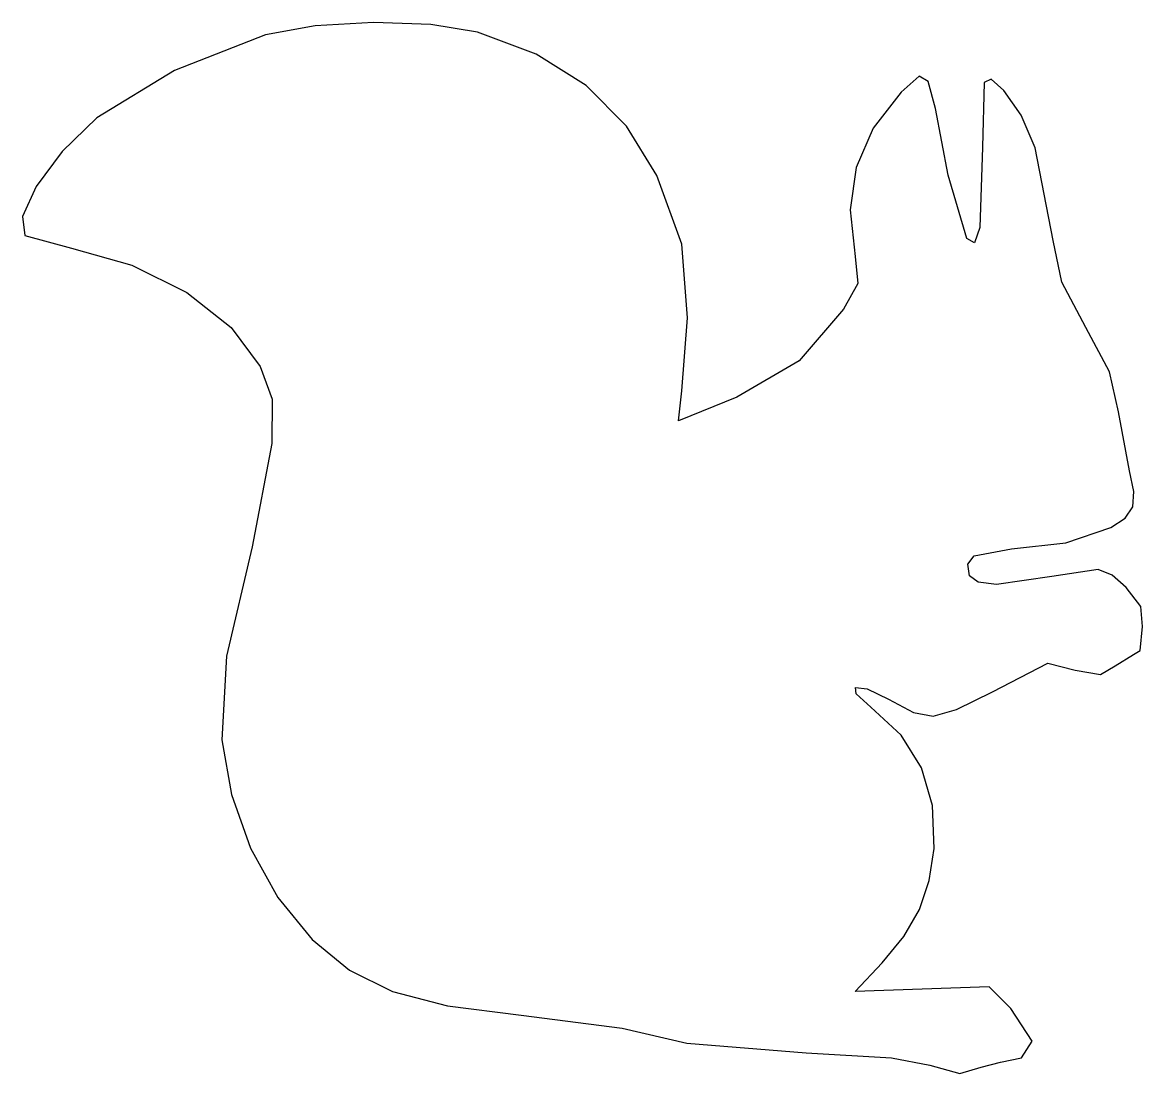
# Model space of a CAD drawing. Extents: x 0.2 to 24.8, y 0.2 to 23.3.
import ezdxf

# ---------------------------------------------------------------- set-up
doc = ezdxf.new("R2010")
doc.units = 0
doc.layers.get('0').update_dxf_attribs({"linetype": 'CONTINUOUS'})

msp = doc.modelspace()

# ---------------------------------------------------------------- linework, layer by layer
at = {"color": 1}
msp.add_lwpolyline([(7.911009, 23.280765), (6.63216, 23.20512), (5.538101, 23.011466), (3.544976, 22.228295), (1.838702, 21.185619), (1.075505, 20.444685), (0.503041, 19.678616), (0.202346, 19.019731), (0.254455, 18.600349), (1.281638, 18.324894), (2.604194, 17.952724), (3.809838, 17.34958), (4.786836, 16.585468), (5.423456, 15.730391), (5.687491, 15.012786), (5.679676, 14.039194), (5.245719, 11.768619), (4.681105, 9.366058), (4.578628, 7.53447), (4.791715, 6.328592), (5.213538, 5.153569), (5.815147, 4.073334), (6.567593, 3.151822), (7.382129, 2.474539), (8.32718, 2.003933), (9.538496, 1.690627), (11.151831, 1.485246), (13.371226, 1.204395), (14.794292, 0.873552), (17.414955, 0.658882), (19.286022, 0.549746), (20.133336, 0.388814), (20.786677, 0.205257), (21.25362, 0.348035), (21.678343, 0.455754), (22.143289, 0.550267), (22.379289, 0.914332), (21.906093, 1.632976), (21.432896, 2.106172), (19.961754, 2.057698), (18.490612, 2.008455), (19.0823, 2.633998), (19.560391, 3.214155), (19.901679, 3.808428), (20.118543, 4.444107), (20.223359, 5.148481), (20.190513, 6.087131), (19.949612, 6.913795), (19.498572, 7.632998), (18.835315, 8.249266), (18.512761, 8.541877), (18.499282, 8.682432), (18.75019, 8.650454), (19.220798, 8.425464), (19.77326, 8.132181), (20.203846, 8.051932), (20.713437, 8.199229), (21.502914, 8.588583), (22.718606, 9.217204), (23.324914, 9.06178), (23.880789, 8.966315), (24.196673, 9.15565), (24.60216, 9.404943), (24.749121, 9.494197), (24.802211, 10.022023), (24.766244, 10.457084), (24.442889, 10.878394), (24.134472, 11.150003), (23.826132, 11.270977), (22.811707, 11.119224), (21.592835, 10.942732), (21.191041, 10.993154), (20.997402, 11.135381), (20.965993, 11.391691), (21.104007, 11.572517), (21.919943, 11.72784), (23.115626, 11.853773), (24.101264, 12.192572), (24.417514, 12.397573), (24.584162, 12.650331), (24.612849, 12.985828), (24.515215, 13.439042), (24.276693, 14.730138), (24.076788, 15.609138), (23.554972, 16.586762), (23.028057, 17.575), (22.840176, 18.492629), (22.439589, 20.52504), (22.13524, 21.242676), (21.753747, 21.785002), (21.475789, 22.032672), (21.324566, 21.959029), (21.287475, 20.543918), (21.229936, 18.779419), (21.11121, 18.440768), (20.94508, 18.538025), (20.530562, 19.928661), (20.251828, 21.393364), (20.094865, 21.984283), (19.896487, 22.100683), (19.503947, 21.752686), (18.887576, 20.96001), (18.514624, 20.098925), (18.383193, 19.162953), (18.491382, 18.145618), (18.551015, 17.545789), (18.235933, 16.987633), (17.262268, 15.85467), (15.893801, 15.057144), (14.611169, 14.533165), (14.685803, 15.194102), (14.810677, 16.792173), (14.685803, 18.41107), (14.136433, 19.920683), (13.466963, 21.001149), (12.579257, 21.892209), (11.485082, 22.584437), (10.196205, 23.068403), (9.167995, 23.236087), (7.911011, 23.280765), (7.911011, 23.280765)], dxfattribs=at)

doc.saveas('drawing.dxf')
